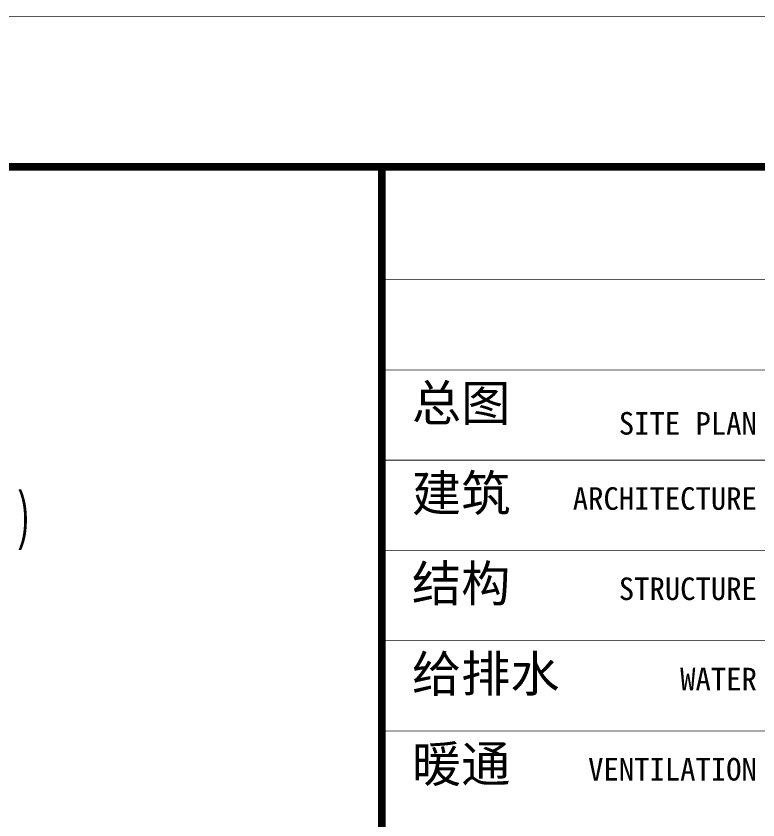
# Model space of a CAD drawing. Extents: x -26219 to 315419, y -160410 to -120810.
# Drawn here: x 310451 to 312918, y -129033 to -126361 of the extents above; entities that cross this region are included whole.
import ezdxf
from ezdxf.enums import TextEntityAlignment as Align

# ---------------------------------------------------------------- set-up
doc = ezdxf.new("R2010")
doc.units = 0
doc.header["$LTSCALE"] = 1000
doc.header["$MEASUREMENT"] = 0
doc.layers.add('02-TEXT_标注', color=130, linetype='Continuous')
doc.styles.add('_TCH_DIM', font='ros.shx', dxfattribs={"width": 0.75, "bigfont": 'jd.shx'})
doc.styles.add('图签信息$0$华文细黑', font='STXIHEI_0.TTF', dxfattribs={"height": 10})

# ---------------------------------------------------------------- blocks, each defined once
blk = doc.blocks.new('图框-A1')
for points, const_width in [([(0, 0), (841, 0), (841, 594), (0, 594)], 0.05), ([(766, 584), (25, 584), (25, 10), (766, 10)], 0.5)]:
    blk.add_lwpolyline(points, close=True, dxfattribs=dict(const_width=const_width))
blk = doc.blocks.new('图签信息')
at = {"const_width": 0.5}
blk.add_lwpolyline([(-65, 574), (-65, 500.5), (0, 500.5), (0, 574)], close=True, dxfattribs=at)
at = {"const_width": 0.05}
for points in [[(-65, 566.5), (0, 566.5)], [(-65, 560.5), (0, 560.5)], [(-65, 554.5), (0, 554.5)], [(-65, 548.5), (0, 548.5)], [(-65, 542.5), (0, 542.5)], [(-65, 536.5), (0, 536.5)]]:
    blk.add_lwpolyline(points, dxfattribs=at)
at = {"style": '图签信息$0$华文细黑'}
for s, p in [('总图', (-63, 559.5)), ('建筑', (-63, 553.5)), ('结构', (-63, 547.5)), ('给排水', (-63, 541.5)), ('暖通', (-63, 535.5))]:
    blk.add_text(s, height=2.4, dxfattribs=at).set_placement(p, align=Align.TOP_LEFT)
for s, p in [('SITE PLAN', (-40.056, 557.698)), ('ARCHITECTURE', (-40.056, 552.698)), ('STRUCTURE', (-40.056, 546.698)), ('WATER', (-40.056, 540.698)), ('VENTILATION', (-40.056, 534.698))]:
    blk.add_text(s, height=1.5, dxfattribs=at).set_placement(p, align=Align.TOP_RIGHT)
blk = doc.blocks.new('图签-A1')
at = {"color": 2}
blk.add_blockref('图签信息', (0, 0), dxfattribs=at)

msp = doc.modelspace()

# ---------------------------------------------------------------- block references
at = {"xscale": 50, "yscale": 50, "zscale": 50}
for name, p in [('图框-A1', (273367.6, -156062.5)), ('图签-A1', (314917.6, -155562.5))]:
    msp.add_blockref(name, p, dxfattribs=at)

# ---------------------------------------------------------------- texts
at = {"layer": '02-TEXT_标注', "style": '_TCH_DIM', "width": 0.529412}
msp.add_text(')', height=148.8, dxfattribs=at).set_placement((310458.5, -128091.6))

doc.saveas('drawing.dxf')
